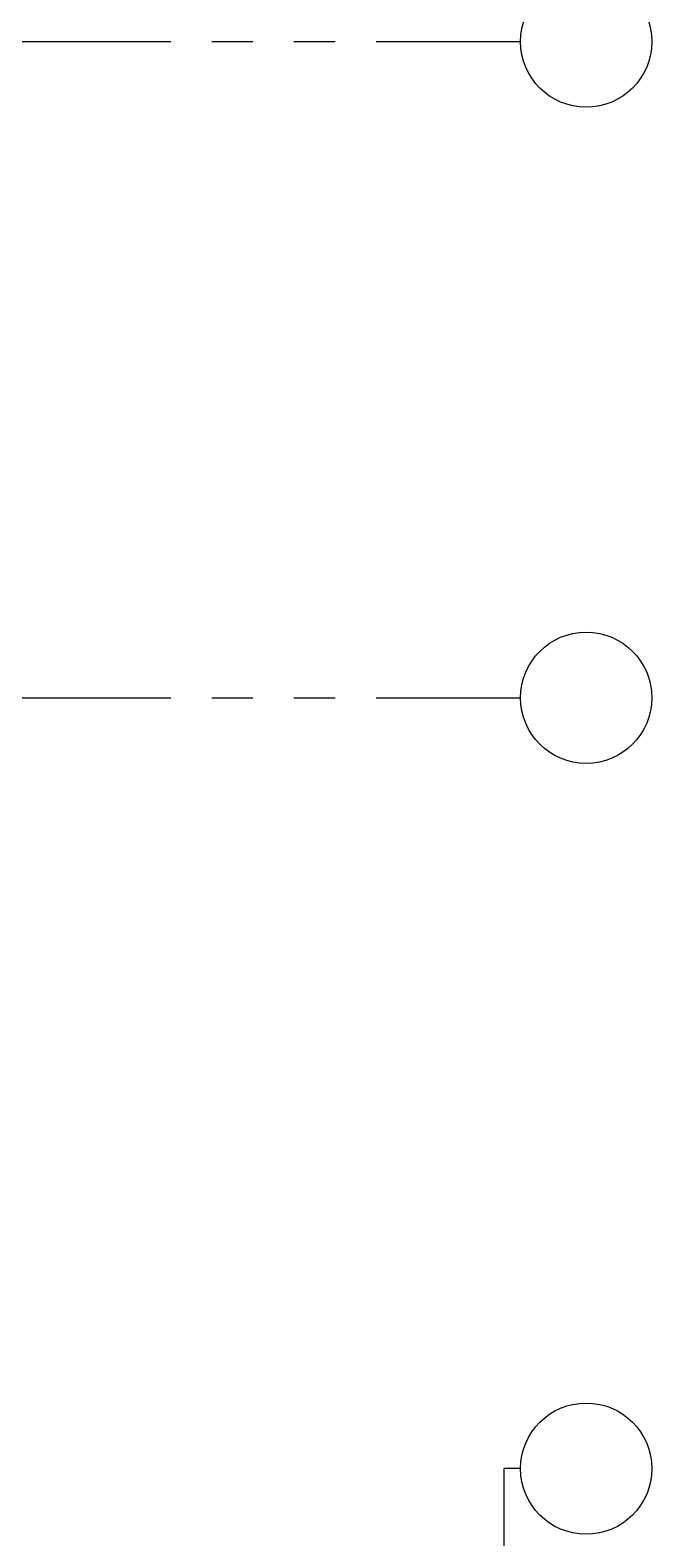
# Model space of a CAD drawing. Extents: x 83 to 143.2, y -2.6 to 70.8.
# Drawn here: x 133.87 to 137.66, y 22.62 to 31.81 of the extents above; entities that cross this region are included whole.
import ezdxf

# ---------------------------------------------------------------- set-up
doc = ezdxf.new("R2010")
doc.units = 0
doc.header["$MEASUREMENT"] = 0
doc.linetypes.add('AXIS_100$0$A-AXIS$0$PHANTOM', pattern=[2.5, 1.25, -0.25, 0.25, -0.25, 0.25, -0.25])
doc.layers.add('AXIS_100$0$A-AXIS-100', color=10, linetype='AXIS_100$0$A-AXIS$0$PHANTOM')

msp = doc.modelspace()

# ---------------------------------------------------------------- linework, layer by layer
at = {"layer": 'AXIS_100$0$A-AXIS-100'}
for p, q in [((115.97779, 31.74), (136.85877, 31.74)), ((115.97779, 27.74), (136.85877, 27.74)), ((136.85877, 23.04), (136.75779, 23.04)), ((136.75779, 22.54), (136.75779, 23.04))]:
    msp.add_line(p, q, dxfattribs=at)
at = {"layer": 'AXIS_100$0$A-AXIS-100', "linetype": 'Continuous'}
for centre in [(137.25877, 31.74), (137.25877, 27.74), (137.25877, 23.04)]:
    msp.add_circle(centre, 0.4, dxfattribs=at)

doc.saveas('drawing.dxf')
